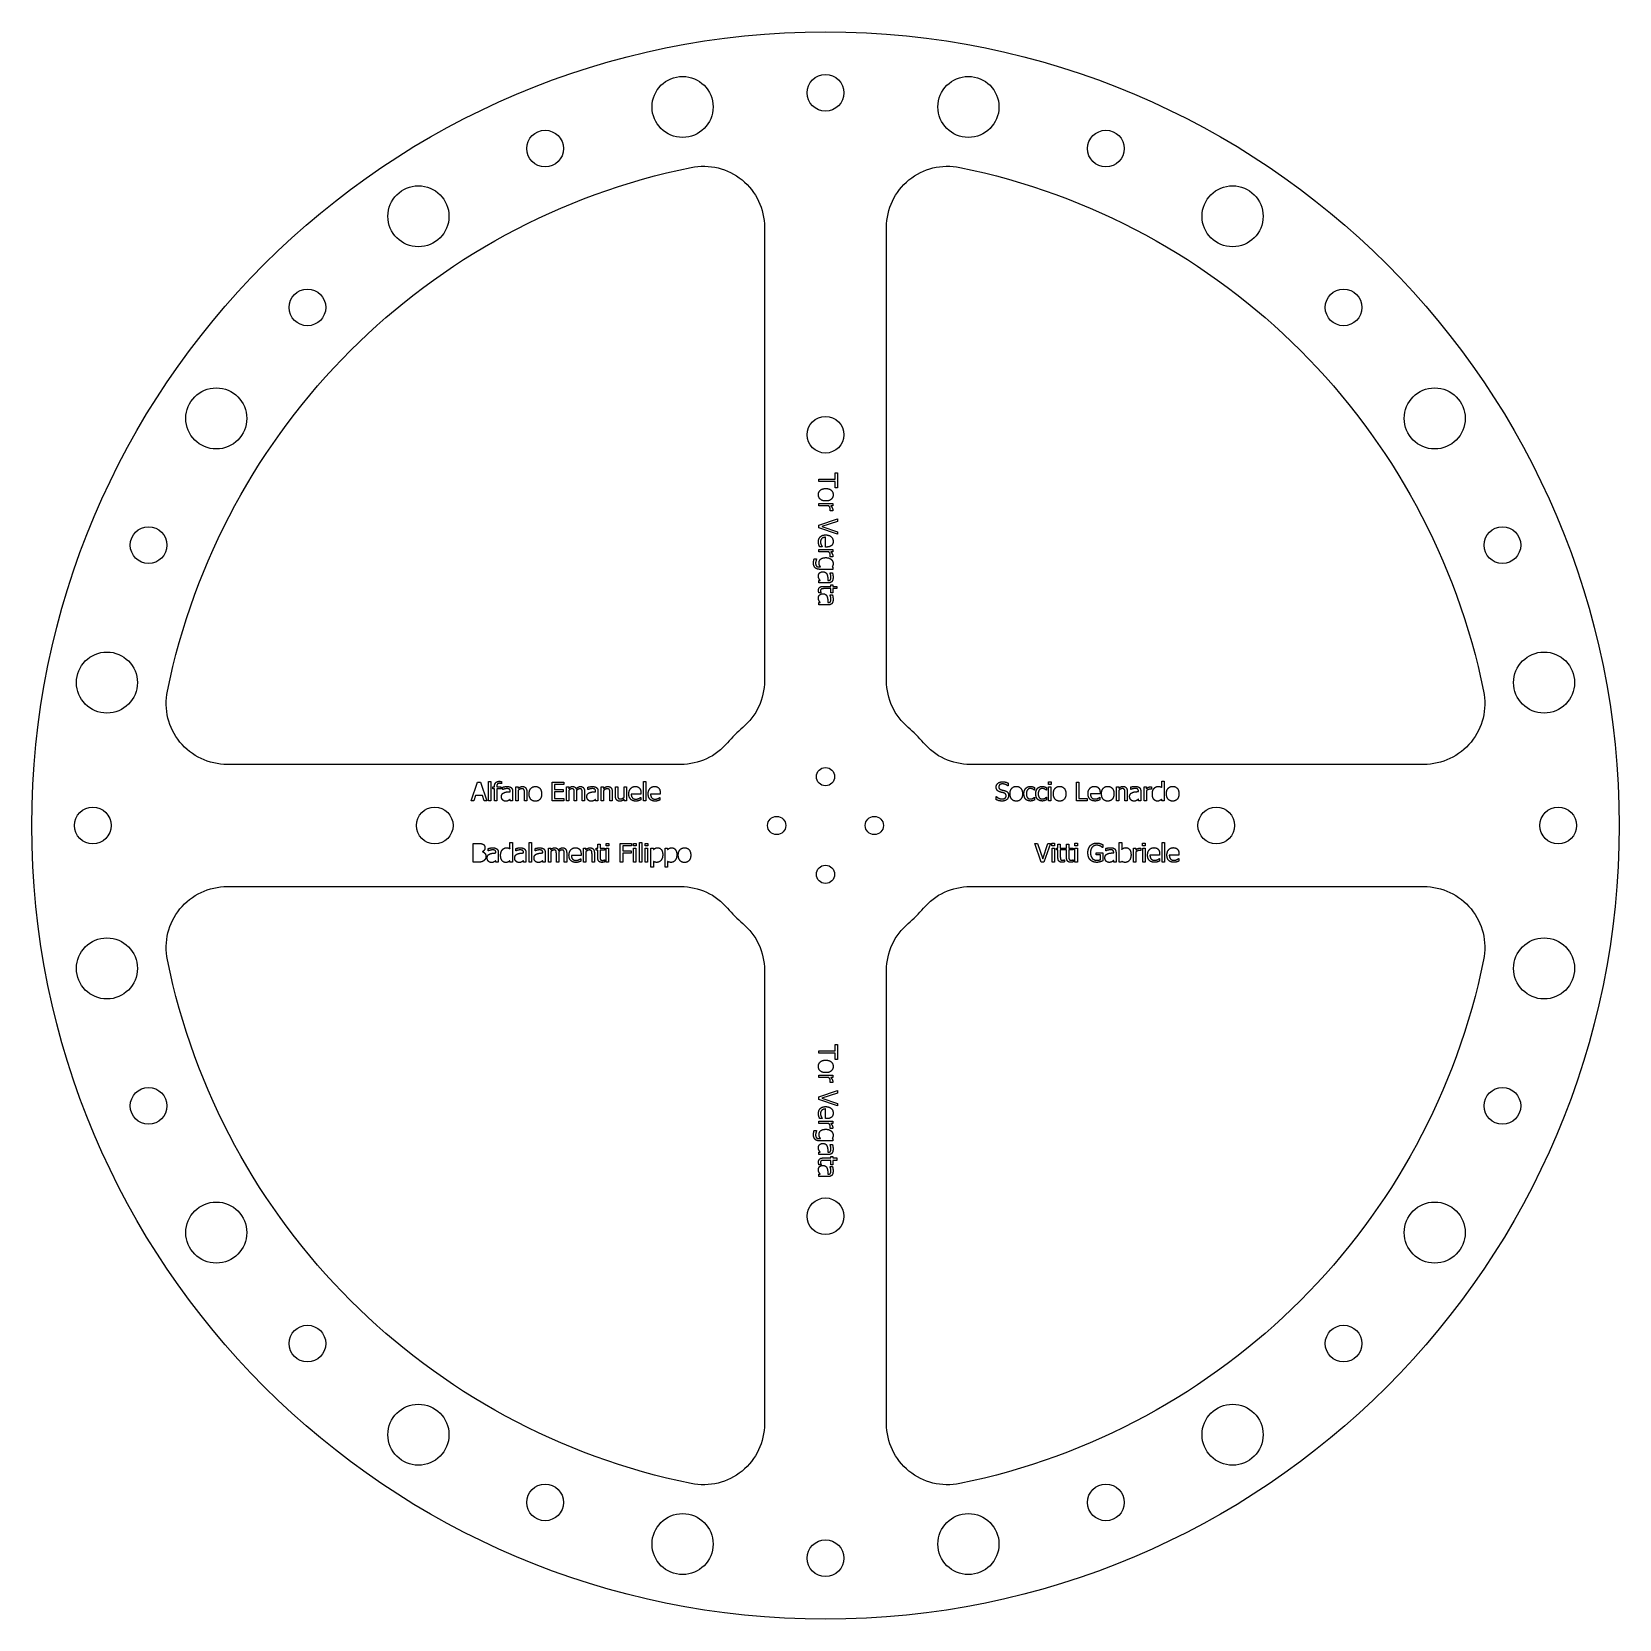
# Model space of a CAD drawing. Header units: millimetres. Extents: x -130 to 130, y -130 to 130.
import ezdxf

# ---------------------------------------------------------------- set-up
doc = ezdxf.new("R2010")
doc.units = ezdxf.units.MM

msp = doc.modelspace()

# ---------------------------------------------------------------- linework, layer by layer
for p, q in [((-1, 42.34), (-0.8, 42.34)), ((0.4, 40.12), (0.48, 40.12)), ((0.4, 36.52), (0.48, 36.52)), ((-51.64, 5.54), (-51.64, 5.62)), ((-37.65, 5.54), (-37.65, 5.62)), ((51.25, 5.56), (51.25, 5.64)), ((-56.19, -4.29), (-56.19, -4.3)), ((-53.98, -4.49), (-53.98, -4.42)), ((-49.46, -4.49), (-49.46, -4.42)), ((-46.3, -4.49), (-46.3, -4.42)), ((47.2, -4.47), (47.2, -4.4)), ((-1, -51.29), (-0.8, -51.29)), ((0.4, -53.5), (0.48, -53.5)), ((0.4, -57.11), (0.48, -57.11))]:
    msp.add_line(p, q)
for points in [[(-22, 107.78, -0.474498), (-10, 97.98), (-10, 23.69, -0.220881), (-13.55, 16.04, 0.042107), (-16.04, 13.55, -0.220881), (-23.69, 10), (-97.98, 10, -0.474498), (-107.78, 22, -0.300614)], [(10, 23.69), (10, 97.98, -0.474498), (22, 107.78, -0.300614), (107.78, 22, -0.474498), (97.98, 10), (23.69, 10, -0.220881), (16.04, 13.55, 0.042107), (13.55, 16.04, -0.220881)], [(-10, -23.69), (-10, -97.98, -0.474498), (-22, -107.78, -0.300614), (-107.78, -22, -0.474498), (-97.98, -10), (-23.69, -10, -0.220881), (-16.04, -13.55, 0.042107), (-13.55, -16.04, -0.220881)], [(22, -107.78, -0.474498), (10, -97.98), (10, -23.69, -0.220881), (13.55, -16.04, 0.042107), (16.04, -13.55, -0.220881), (23.69, -10), (97.98, -10, -0.474498), (107.78, -22, -0.300614)]]:
    msp.add_lwpolyline(points, format="xyb", close=True)
for points in [[(-1.1, 56.33), (-1.1, 56.73), (1.59, 56.73), (1.59, 57.76), (1.95, 57.76), (1.95, 55.31), (1.59, 55.31), (1.59, 56.33)], [(1.95, 48.1), (1.95, 47.69), (-1.1, 48.74), (-1.1, 49.18), (1.95, 50.23), (1.95, 49.79), (-0.58, 48.95)], [(-57.61, 4.04), (-58.02, 4.04), (-56.99, 7.09), (-56.49, 7.09), (-55.47, 4.04), (-55.89, 4.04), (-56.17, 4.89), (-57.33, 4.89)], [(-54.81, 7.22), (-54.81, 4.04), (-55.2, 4.04), (-55.2, 7.22)], [(-42.86, 4.04), (-44.76, 4.04), (-44.76, 7.09), (-42.86, 7.09), (-42.86, 6.73), (-44.36, 6.73), (-44.36, 5.89), (-42.96, 5.89), (-42.96, 5.53), (-44.36, 5.53), (-44.36, 4.4), (-42.86, 4.4)], [(-29.45, 7.22), (-29.45, 4.04), (-29.83, 4.04), (-29.83, 7.22)], [(36.95, 7.13), (36.95, 6.73), (36.51, 6.73), (36.51, 7.13)], [(36.92, 6.35), (36.92, 4.06), (36.54, 4.06), (36.54, 6.35)], [(42.87, 4.42), (42.87, 4.06), (41.1, 4.06), (41.1, 7.11), (41.51, 7.11), (41.51, 4.42)], [(-48.14, -2.81), (-48.14, -6), (-48.53, -6), (-48.53, -2.81)], [(-35.49, -2.93), (-35.49, -3.33), (-35.93, -3.33), (-35.93, -2.93)], [(-35.52, -3.71), (-35.52, -6), (-35.9, -6), (-35.9, -3.71)], [(-31.79, -2.95), (-31.79, -3.31), (-33.21, -3.31), (-33.21, -4.17), (-31.85, -4.17), (-31.85, -4.53), (-33.21, -4.53), (-33.21, -6), (-33.61, -6), (-33.61, -2.95)], [(-31.03, -2.93), (-31.03, -3.33), (-31.47, -3.33), (-31.47, -2.93)], [(-31.06, -3.71), (-31.06, -6), (-31.45, -6), (-31.45, -3.71)], [(-30.1, -2.81), (-30.1, -6), (-30.49, -6), (-30.49, -2.81)], [(-29.12, -2.93), (-29.12, -3.33), (-29.56, -3.33), (-29.56, -2.93)], [(-29.15, -3.71), (-29.15, -6), (-29.53, -6), (-29.53, -3.71)], [(36.42, -2.93), (36.83, -2.93), (35.78, -5.98), (35.34, -5.98), (34.29, -2.93), (34.73, -2.93), (35.57, -5.46)], [(37.51, -2.91), (37.51, -3.31), (37.07, -3.31), (37.07, -2.91)], [(37.48, -3.69), (37.48, -5.98), (37.1, -5.98), (37.1, -3.69)], [(41.28, -2.91), (41.28, -3.31), (40.84, -3.31), (40.84, -2.91)], [(41.25, -3.69), (41.25, -5.98), (40.86, -5.98), (40.86, -3.69)], [(52.37, -2.91), (52.37, -3.31), (51.93, -3.31), (51.93, -2.91)], [(52.34, -3.69), (52.34, -5.98), (51.96, -5.98), (51.96, -3.69)], [(55.51, -2.8), (55.51, -5.98), (55.12, -5.98), (55.12, -2.8)], [(-1.1, -37.3), (-1.1, -36.89), (1.59, -36.89), (1.59, -35.87), (1.95, -35.87), (1.95, -38.32), (1.59, -38.32), (1.59, -37.3)], [(1.95, -45.52), (1.95, -45.93), (-1.1, -44.88), (-1.1, -44.45), (1.95, -43.4), (1.95, -43.83), (-0.58, -44.68)]]:
    msp.add_lwpolyline(points, close=True)
for points in [[(0.52, 52.37), (-1.1, 52.37), (-1.1, 52.75), (1.19, 52.75), (1.19, 52.37), (0.85, 52.37)], [(1.17, 51.54), (0.77, 51.54), (0.77, 51.56)], [(0.21, 45.61), (0, 45.61), (0, 47.2)], [(0.52, 44.84), (-1.1, 44.84), (-1.1, 45.22), (1.19, 45.22), (1.19, 44.84), (0.85, 44.84)], [(-0.54, 45.68), (-0.54, 45.66), (-0.96, 45.66)], [(-1.87, 43.65), (-1.47, 43.65), (-1.47, 43.63)], [(1.09, 42.34), (1.19, 42.32), (1.19, 41.95), (-0.84, 41.95)], [(1.17, 44.01), (0.77, 44.01), (0.77, 44.03)], [(0.46, 39.74), (-1.1, 39.74), (-1.1, 40.12), (-0.86, 40.12)], [(-0.4, 39.17), (0.87, 39.17), (0.87, 39.43), (1.19, 39.43), (1.19, 39.17), (1.84, 39.17), (1.84, 38.79), (1.19, 38.79), (1.19, 38.08), (0.87, 38.08), (0.87, 38.79), (-0.22, 38.79)], [(0.75, 41.35), (0.75, 41.37), (1.14, 41.37)], [(0.46, 36.13), (-1.1, 36.13), (-1.1, 36.52), (-0.86, 36.52)], [(-0.73, 38.1), (-0.73, 38.08), (-1.08, 38.08)], [(0.75, 37.75), (0.75, 37.77), (1.14, 37.77)], [(-53.84, 6.4), (-53.84, 6.33), (-53.2, 6.33), (-53.2, 6.01), (-53.82, 6.01), (-53.82, 4.04), (-54.21, 4.04), (-54.21, 6.01), (-54.47, 6.01), (-54.47, 6.33), (-54.21, 6.33), (-54.21, 6.4)], [(-53.05, 7.2), (-53.05, 6.85), (-53.06, 6.85)], [(-52.87, 5.88), (-52.89, 5.88), (-52.89, 6.28)], [(-51.25, 5.6), (-51.25, 4.04), (-51.64, 4.04), (-51.64, 4.28)], [(-50.33, 5.75), (-50.33, 4.04), (-50.71, 4.04), (-50.71, 6.33), (-50.33, 6.33), (-50.33, 6.07)], [(-48.92, 5.52), (-48.92, 4.04), (-49.3, 4.04), (-49.3, 5.34)], [(-42.06, 5.75), (-42.06, 4.04), (-42.44, 4.04), (-42.44, 6.33), (-42.06, 6.33), (-42.06, 6.07)], [(-40.76, 5.54), (-40.76, 4.04), (-41.14, 4.04), (-41.14, 5.36)], [(-39.46, 5.54), (-39.46, 4.04), (-39.85, 4.04), (-39.85, 5.36)], [(-38.88, 5.88), (-38.9, 5.88), (-38.9, 6.28)], [(-37.26, 5.6), (-37.26, 4.04), (-37.65, 4.04), (-37.65, 4.28)], [(-36.34, 5.75), (-36.34, 4.04), (-36.72, 4.04), (-36.72, 6.33), (-36.34, 6.33), (-36.34, 6.07)], [(-34.93, 5.52), (-34.93, 4.04), (-35.31, 4.04), (-35.31, 5.34)], [(-34.4, 4.84), (-34.4, 6.33), (-34.02, 6.33), (-34.02, 5.02)], [(-32.99, 4.62), (-32.99, 6.33), (-32.61, 6.33), (-32.61, 4.04), (-32.99, 4.04), (-32.99, 4.29)], [(-30.23, 5.35), (-30.23, 5.14), (-31.82, 5.14)], [(-27.07, 5.35), (-27.07, 5.14), (-28.65, 5.14)], [(29.89, 6.96), (29.89, 6.48), (29.86, 6.48)], [(34.25, 6.22), (34.25, 5.79), (34.22, 5.79)], [(36.18, 6.22), (36.18, 5.79), (36.16, 5.79)], [(44.97, 5.37), (44.97, 5.16), (43.39, 5.16)], [(48.02, 5.77), (48.02, 4.06), (47.64, 4.06), (47.64, 6.35), (48.02, 6.35), (48.02, 6.09)], [(49.43, 5.54), (49.43, 4.06), (49.05, 4.06), (49.05, 5.36)], [(50.02, 5.9), (50, 5.9), (50, 6.3)], [(51.63, 5.62), (51.63, 4.06), (51.25, 4.06), (51.25, 4.3)], [(52.56, 5.68), (52.56, 4.06), (52.18, 4.06), (52.18, 6.35), (52.56, 6.35), (52.56, 6)], [(53.39, 6.33), (53.39, 5.93), (53.37, 5.93)], [(55.06, 6.25), (55.06, 7.24), (55.45, 7.24), (55.45, 4.06), (55.06, 4.06), (55.06, 4.29)], [(-30.3, 4.6), (-30.27, 4.6), (-30.27, 4.18)], [(-27.13, 4.6), (-27.11, 4.6), (-27.11, 4.18)], [(27.93, 4.24), (27.93, 4.75), (27.96, 4.75)], [(34.22, 4.62), (34.25, 4.62), (34.25, 4.19)], [(36.16, 4.62), (36.18, 4.62), (36.18, 4.19)], [(44.91, 4.62), (44.93, 4.62), (44.93, 4.2)], [(-56.82, -6), (-57.69, -6), (-57.69, -2.95), (-56.88, -2.95)], [(-55.21, -4.15), (-55.23, -4.15), (-55.23, -3.76)], [(-53.59, -4.44), (-53.59, -6), (-53.98, -6), (-53.98, -5.76)], [(-51.68, -3.8), (-51.68, -2.81), (-51.29, -2.81), (-51.29, -6), (-51.68, -6), (-51.68, -5.77)], [(-50.69, -4.15), (-50.71, -4.15), (-50.71, -3.76)], [(-49.07, -4.44), (-49.07, -6), (-49.46, -6), (-49.46, -5.76)], [(-47.53, -4.15), (-47.55, -4.15), (-47.55, -3.76)], [(-45.91, -4.44), (-45.91, -6), (-46.3, -6), (-46.3, -5.76)], [(-44.99, -4.29), (-44.99, -6), (-45.37, -6), (-45.37, -3.71), (-44.99, -3.71), (-44.99, -3.96)], [(-43.69, -4.49), (-43.69, -6), (-44.08, -6), (-44.08, -4.67)], [(-42.39, -4.49), (-42.39, -6), (-42.78, -6), (-42.78, -4.67)], [(-40.04, -4.68), (-40.04, -4.89), (-41.62, -4.89)], [(-39.26, -4.29), (-39.26, -6), (-39.65, -6), (-39.65, -3.71), (-39.26, -3.71), (-39.26, -3.97)], [(-37.85, -4.51), (-37.85, -6), (-38.24, -6), (-38.24, -4.69)], [(-37.29, -5.3), (-37.29, -4.03), (-37.55, -4.03), (-37.55, -3.71), (-37.29, -3.71), (-37.29, -3.05), (-36.9, -3.05), (-36.9, -3.71), (-36.19, -3.71), (-36.19, -4.03), (-36.9, -4.03), (-36.9, -5.12)], [(-28.19, -5.88), (-28.19, -6.84), (-28.58, -6.84), (-28.58, -3.71), (-28.19, -3.71), (-28.19, -3.95)], [(-25.88, -5.88), (-25.88, -6.84), (-26.26, -6.84), (-26.26, -3.71), (-25.88, -3.71), (-25.88, -3.95)], [(38.07, -5.28), (38.07, -4.01), (37.82, -4.01), (37.82, -3.69), (38.07, -3.69), (38.07, -3.03), (38.46, -3.03), (38.46, -3.69), (39.17, -3.69), (39.17, -4.01), (38.46, -4.01), (38.46, -5.1)], [(39.48, -5.28), (39.48, -4.01), (39.22, -4.01), (39.22, -3.69), (39.48, -3.69), (39.48, -3.03), (39.86, -3.03), (39.86, -3.69), (40.57, -3.69), (40.57, -4.01), (39.86, -4.01), (39.86, -5.1)], [(45.04, -5.59), (45.04, -4.8), (44.34, -4.8), (44.34, -4.45), (45.44, -4.45), (45.44, -5.78)], [(45.43, -3.14), (45.43, -3.63), (45.4, -3.63)], [(45.97, -4.13), (45.94, -4.13), (45.94, -3.74)], [(47.58, -4.42), (47.58, -5.98), (47.2, -5.98), (47.2, -5.74)], [(48.51, -5.87), (48.48, -5.98), (48.12, -5.98), (48.12, -2.8), (48.51, -2.8), (48.51, -3.93)], [(50.82, -4.36), (50.82, -5.98), (50.44, -5.98), (50.44, -3.69), (50.82, -3.69), (50.82, -4.03)], [(51.65, -3.7), (51.65, -4.1), (51.63, -4.1)], [(54.72, -4.66), (54.72, -4.87), (53.14, -4.87)], [(57.89, -4.66), (57.89, -4.87), (56.31, -4.87)], [(-40.1, -5.44), (-40.08, -5.44), (-40.08, -5.86)], [(-36.21, -5.63), (-36.19, -5.63), (-36.19, -5.98)], [(39.15, -5.61), (39.17, -5.61), (39.17, -5.96)], [(40.55, -5.61), (40.57, -5.61), (40.57, -5.96)], [(54.66, -5.42), (54.68, -5.42), (54.68, -5.84)], [(57.82, -5.42), (57.85, -5.42), (57.85, -5.84)], [(0.52, -41.26), (-1.1, -41.26), (-1.1, -40.87), (1.19, -40.87), (1.19, -41.26), (0.85, -41.26)], [(1.17, -42.09), (0.77, -42.09), (0.77, -42.07)], [(0.21, -48.01), (0, -48.01), (0, -46.43)], [(0.52, -48.79), (-1.1, -48.79), (-1.1, -48.4), (1.19, -48.4), (1.19, -48.79), (0.85, -48.79)], [(-0.54, -47.95), (-0.54, -47.97), (-0.96, -47.97)], [(-1.87, -49.97), (-1.47, -49.97), (-1.47, -49.99)], [(1.09, -51.29), (1.19, -51.31), (1.19, -51.67), (-0.84, -51.67)], [(1.17, -49.61), (0.77, -49.61), (0.77, -49.59)], [(0.46, -53.89), (-1.1, -53.89), (-1.1, -53.5), (-0.86, -53.5)], [(-0.4, -54.45), (0.87, -54.45), (0.87, -54.2), (1.19, -54.2), (1.19, -54.45), (1.84, -54.45), (1.84, -54.84), (1.19, -54.84), (1.19, -55.55), (0.87, -55.55), (0.87, -54.84), (-0.22, -54.84)], [(0.75, -52.27), (0.75, -52.25), (1.14, -52.25)], [(0.46, -57.49), (-1.1, -57.49), (-1.1, -57.11), (-0.86, -57.11)], [(-0.73, -55.53), (-0.73, -55.55), (-1.08, -55.55)], [(0.75, -55.88), (0.75, -55.86), (1.14, -55.86)]]:
    msp.add_lwpolyline(points)
for centre, radius in [((0, 0), 130), ((-23.41, 117.69), 5), ((0, 120), 3), ((23.41, 117.69), 5), ((-45.92, 110.87), 3), ((45.92, 110.87), 3), ((-66.67, 99.78), 5), ((66.67, 99.78), 5), ((-84.85, 84.85), 3), ((84.85, 84.85), 3), ((-99.78, 66.67), 5), ((99.78, 66.67), 5), ((0, 64), 3), ((-110.87, 45.92), 3), ((110.87, 45.92), 3), ((-117.69, 23.41), 5), ((117.69, 23.41), 5), ((0, 8), 1.5), ((-120, 0), 3), ((-64, 0), 3), ((64, 0), 3), ((120, 0), 3), ((-8, 0), 1.5), ((8, 0), 1.5), ((0, -8), 1.5), ((-117.69, -23.41), 5), ((117.69, -23.41), 5), ((-110.87, -45.92), 3), ((110.87, -45.92), 3), ((-99.78, -66.67), 5), ((0, -64), 3), ((99.78, -66.67), 5), ((-84.85, -84.85), 3), ((84.85, -84.85), 3), ((-66.67, -99.78), 5), ((66.67, -99.78), 5), ((-45.92, -110.87), 3), ((45.92, -110.87), 3), ((-23.41, -117.69), 5), ((23.41, -117.69), 5), ((0, -120), 3)]:
    msp.add_circle(centre, radius)
for points in [[(-1.16, 54.17), (-1.16, 54.65), (-0.51, 55.19), (0.04, 55.19)], [(0.04, 55.19), (0.62, 55.19), (1.25, 54.63), (1.25, 54.17)], [(0.04, 53.15), (-0.53, 53.15), (-1.16, 53.7), (-1.16, 54.17)], [(1.25, 54.17), (1.25, 53.7), (0.62, 53.15), (0.04, 53.15)], [(0.79, 51.77), (0.79, 51.92), (0.66, 52.23), (0.52, 52.37)], [(0.85, 52.37), (1.03, 52.16), (1.19, 51.84), (1.19, 51.7)], [(0.77, 51.56), (0.79, 51.6), (0.79, 51.7), (0.79, 51.77)], [(1.19, 51.7), (1.19, 51.64), (1.18, 51.58), (1.17, 51.54)], [(-1.15, 46.44), (-1.15, 46.99), (-0.54, 47.59), (0.03, 47.59)], [(0, 47.2), (-0.39, 47.2), (-0.82, 46.8), (-0.82, 46.44)], [(0.03, 47.59), (0.59, 47.59), (1.25, 47), (1.25, 46.53)], [(-1.09, 46.01), (-1.12, 46.12), (-1.15, 46.3), (-1.15, 46.44)], [(-0.96, 45.66), (-0.99, 45.72), (-1.07, 45.93), (-1.09, 46.01)], [(-0.82, 46.44), (-0.82, 46.32), (-0.76, 46.07), (-0.71, 45.97)], [(-0.71, 45.97), (-0.67, 45.87), (-0.58, 45.73), (-0.54, 45.68)], [(1, 45.87), (0.87, 45.75), (0.49, 45.61), (0.21, 45.61)], [(0.79, 44.24), (0.79, 44.39), (0.66, 44.7), (0.52, 44.84)], [(0.77, 44.03), (0.79, 44.08), (0.79, 44.17), (0.79, 44.24)], [(0.85, 44.84), (1.03, 44.63), (1.19, 44.32), (1.19, 44.17)], [(1.25, 46.53), (1.25, 46.32), (1.13, 45.99), (1, 45.87)], [(-1.96, 42.98), (-1.96, 43.15), (-1.91, 43.5), (-1.87, 43.65)], [(-0.84, 41.95), (-1.42, 41.95), (-1.96, 42.46), (-1.96, 42.98)], [(-1.56, 43.34), (-1.59, 43.24), (-1.62, 43.06), (-1.62, 42.95)], [(-1.62, 42.95), (-1.62, 42.77), (-1.52, 42.53), (-1.44, 42.46)], [(-1.47, 43.63), (-1.48, 43.59), (-1.54, 43.44), (-1.56, 43.34)], [(-1.44, 42.46), (-1.36, 42.39), (-1.14, 42.34), (-1, 42.34)], [(-1.06, 43.02), (-1.06, 43.41), (-0.48, 43.87), (0.07, 43.87)], [(-0.8, 42.34), (-0.93, 42.5), (-1.06, 42.79), (-1.06, 43.02)], [(0.07, 43.87), (0.35, 43.87), (0.79, 43.71), (0.95, 43.58)], [(0.95, 43.58), (1.09, 43.45), (1.25, 43.1), (1.25, 42.91)], [(1.25, 42.91), (1.25, 42.73), (1.17, 42.47), (1.09, 42.34)], [(1.19, 44.17), (1.19, 44.11), (1.18, 44.05), (1.17, 44.01)], [(-1.16, 40.86), (-1.16, 41.01), (-1.06, 41.26), (-0.96, 41.36)], [(-1.05, 40.4), (-1.11, 40.5), (-1.16, 40.69), (-1.16, 40.86)], [(-1.14, 38.5), (-1.14, 38.82), (-0.79, 39.17), (-0.4, 39.17)], [(-0.86, 40.12), (-0.89, 40.17), (-1.02, 40.33), (-1.05, 40.4)], [(-0.96, 41.36), (-0.87, 41.45), (-0.59, 41.56), (-0.44, 41.56)], [(-0.44, 41.56), (-0.2, 41.56), (0.14, 41.36), (0.23, 41.14)], [(0.23, 41.14), (0.32, 40.95), (0.39, 40.43), (0.4, 40.12)], [(1.07, 39.99), (0.98, 39.86), (0.68, 39.74), (0.46, 39.74)], [(0.48, 40.12), (0.61, 40.12), (0.78, 40.2), (0.82, 40.28)], [(0.9, 40.68), (0.9, 40.81), (0.82, 41.17), (0.75, 41.35)], [(0.82, 40.28), (0.87, 40.35), (0.9, 40.56), (0.9, 40.68)], [(1.24, 40.67), (1.24, 40.44), (1.17, 40.11), (1.07, 39.99)], [(1.14, 41.37), (1.17, 41.27), (1.24, 40.87), (1.24, 40.67)], [(-1.16, 37.26), (-1.16, 37.4), (-1.06, 37.66), (-0.96, 37.75)], [(-1.05, 36.8), (-1.11, 36.9), (-1.16, 37.09), (-1.16, 37.26)], [(-1.08, 38.08), (-1.11, 38.18), (-1.14, 38.41), (-1.14, 38.5)], [(-0.86, 36.52), (-0.89, 36.56), (-1.02, 36.72), (-1.05, 36.8)], [(-0.96, 37.75), (-0.87, 37.84), (-0.59, 37.96), (-0.44, 37.96)], [(-0.67, 38.73), (-0.74, 38.7), (-0.81, 38.54), (-0.81, 38.41)], [(-0.81, 38.41), (-0.81, 38.31), (-0.75, 38.14), (-0.73, 38.1)], [(-0.22, 38.79), (-0.39, 38.79), (-0.58, 38.77), (-0.67, 38.73)], [(-0.44, 37.96), (-0.2, 37.96), (0.14, 37.76), (0.23, 37.54)], [(0.23, 37.54), (0.32, 37.35), (0.39, 36.82), (0.4, 36.52)], [(0.48, 36.52), (0.61, 36.52), (0.78, 36.6), (0.82, 36.67)], [(0.9, 37.07), (0.9, 37.21), (0.82, 37.57), (0.75, 37.75)], [(0.82, 36.67), (0.87, 36.75), (0.9, 36.96), (0.9, 37.07)], [(1.24, 37.07), (1.24, 36.83), (1.17, 36.51), (1.07, 36.38)], [(1.14, 37.77), (1.17, 37.66), (1.24, 37.27), (1.24, 37.07)], [(1.07, 36.38), (0.98, 36.26), (0.68, 36.13), (0.46, 36.13)], [(-54.21, 6.4), (-54.21, 6.81), (-53.81, 7.24), (-53.44, 7.24)], [(-53.39, 6.91), (-53.63, 6.91), (-53.84, 6.69), (-53.84, 6.4)], [(-53.44, 7.24), (-53.33, 7.24), (-53.13, 7.22), (-53.05, 7.2)], [(-53.06, 6.85), (-53.12, 6.87), (-53.31, 6.91), (-53.39, 6.91)], [(-53.08, 4.7), (-53.08, 4.94), (-52.88, 5.27), (-52.66, 5.37)], [(-52.89, 6.28), (-52.79, 6.31), (-52.39, 6.38), (-52.19, 6.38)], [(-52.2, 6.04), (-52.33, 6.04), (-52.69, 5.96), (-52.87, 5.88)], [(-52.66, 5.37), (-52.47, 5.46), (-51.94, 5.53), (-51.64, 5.54)], [(-51.8, 5.96), (-51.87, 6.01), (-52.08, 6.04), (-52.2, 6.04)], [(-52.19, 6.38), (-51.96, 6.38), (-51.63, 6.31), (-51.5, 6.21)], [(-51.64, 5.62), (-51.64, 5.75), (-51.72, 5.92), (-51.8, 5.96)], [(-51.5, 6.21), (-51.38, 6.12), (-51.25, 5.82), (-51.25, 5.6)], [(-50.33, 6.07), (-50.16, 6.23), (-49.82, 6.39), (-49.63, 6.39)], [(-49.74, 6.02), (-49.88, 6.02), (-50.18, 5.87), (-50.33, 5.75)], [(-49.38, 5.85), (-49.42, 5.94), (-49.59, 6.02), (-49.74, 6.02)], [(-49.63, 6.39), (-49.3, 6.39), (-48.92, 5.95), (-48.92, 5.52)], [(-49.3, 5.34), (-49.3, 5.5), (-49.33, 5.77), (-49.38, 5.85)], [(-48.54, 5.18), (-48.54, 5.75), (-47.98, 6.39), (-47.52, 6.39)], [(-47.52, 6.39), (-47.05, 6.39), (-46.5, 5.76), (-46.5, 5.18)], [(-42.06, 6.07), (-41.91, 6.22), (-41.61, 6.39), (-41.43, 6.39)], [(-41.53, 6.02), (-41.65, 6.02), (-41.93, 5.87), (-42.06, 5.75)], [(-41.21, 5.86), (-41.25, 5.95), (-41.4, 6.02), (-41.53, 6.02)], [(-41.43, 6.39), (-41.23, 6.39), (-40.91, 6.2), (-40.83, 5.99)], [(-41.14, 5.36), (-41.14, 5.52), (-41.17, 5.79), (-41.21, 5.86)], [(-40.83, 5.99), (-40.66, 6.19), (-40.33, 6.39), (-40.13, 6.39)], [(-40.23, 6.02), (-40.35, 6.02), (-40.62, 5.88), (-40.77, 5.74)], [(-40.77, 5.74), (-40.76, 5.71), (-40.76, 5.61), (-40.76, 5.54)], [(-39.91, 5.86), (-39.95, 5.95), (-40.1, 6.02), (-40.23, 6.02)], [(-40.13, 6.39), (-39.99, 6.39), (-39.74, 6.3), (-39.66, 6.19)], [(-39.85, 5.36), (-39.85, 5.52), (-39.87, 5.79), (-39.91, 5.86)], [(-39.66, 6.19), (-39.56, 6.09), (-39.46, 5.78), (-39.46, 5.54)], [(-39.08, 4.7), (-39.08, 4.94), (-38.88, 5.27), (-38.67, 5.37)], [(-38.9, 6.28), (-38.79, 6.31), (-38.4, 6.38), (-38.2, 6.38)], [(-38.2, 6.04), (-38.34, 6.04), (-38.7, 5.96), (-38.88, 5.88)], [(-38.67, 5.37), (-38.47, 5.46), (-37.95, 5.53), (-37.65, 5.54)], [(-38.2, 6.38), (-37.96, 6.38), (-37.64, 6.31), (-37.51, 6.21)], [(-37.8, 5.96), (-37.88, 6.01), (-38.09, 6.04), (-38.2, 6.04)], [(-37.65, 5.62), (-37.65, 5.75), (-37.73, 5.92), (-37.8, 5.96)], [(-37.51, 6.21), (-37.39, 6.12), (-37.26, 5.82), (-37.26, 5.6)], [(-36.34, 6.07), (-36.16, 6.23), (-35.83, 6.39), (-35.64, 6.39)], [(-35.74, 6.02), (-35.89, 6.02), (-36.19, 5.87), (-36.34, 5.75)], [(-35.38, 5.85), (-35.43, 5.94), (-35.6, 6.02), (-35.74, 6.02)], [(-35.64, 6.39), (-35.31, 6.39), (-34.93, 5.95), (-34.93, 5.52)], [(-35.31, 5.34), (-35.31, 5.5), (-35.34, 5.77), (-35.38, 5.85)], [(-32.21, 5.17), (-32.21, 5.73), (-31.62, 6.39), (-31.15, 6.39)], [(-31.15, 6.39), (-30.94, 6.39), (-30.61, 6.27), (-30.49, 6.14)], [(-30.49, 6.14), (-30.36, 6), (-30.23, 5.63), (-30.23, 5.35)], [(-29.04, 5.17), (-29.04, 5.73), (-28.46, 6.39), (-27.98, 6.39)], [(-27.98, 6.39), (-27.77, 6.39), (-27.44, 6.27), (-27.32, 6.14)], [(-27.32, 6.14), (-27.2, 6), (-27.07, 5.63), (-27.07, 5.35)], [(27.95, 6.29), (27.95, 6.66), (28.53, 7.16), (28.98, 7.16)], [(28.15, 5.74), (28.06, 5.84), (27.95, 6.11), (27.95, 6.29)], [(28.66, 5.47), (28.5, 5.51), (28.25, 5.64), (28.15, 5.74)], [(29.01, 6.81), (28.73, 6.81), (28.38, 6.55), (28.38, 6.33)], [(28.38, 6.33), (28.38, 6.14), (28.58, 5.91), (28.77, 5.86)], [(29.21, 5.33), (29.07, 5.37), (28.83, 5.42), (28.66, 5.47)], [(28.77, 5.86), (28.9, 5.82), (29.28, 5.73), (29.4, 5.7)], [(28.98, 7.16), (29.24, 7.16), (29.69, 7.06), (29.89, 6.96)], [(29.86, 6.48), (29.71, 6.61), (29.26, 6.81), (29.01, 6.81)], [(29.58, 4.86), (29.58, 5.05), (29.4, 5.27), (29.21, 5.33)], [(29.4, 5.7), (29.71, 5.6), (30, 5.21), (30, 4.93)], [(30.22, 5.2), (30.22, 5.77), (30.79, 6.41), (31.25, 6.41)], [(31.25, 3.99), (30.77, 3.99), (30.22, 4.64), (30.22, 5.2)], [(31.25, 6.41), (31.71, 6.41), (32.27, 5.78), (32.27, 5.2)], [(32.27, 5.2), (32.27, 4.62), (31.71, 3.99), (31.25, 3.99)], [(32.5, 5.2), (32.5, 5.5), (32.67, 5.94), (32.8, 6.09)], [(32.8, 6.09), (32.94, 6.24), (33.34, 6.4), (33.57, 6.4)], [(33.56, 6.06), (33.27, 6.06), (32.9, 5.61), (32.9, 5.2)], [(33.96, 5.96), (33.88, 6), (33.66, 6.06), (33.56, 6.06)], [(33.57, 6.4), (33.76, 6.4), (34.11, 6.29), (34.25, 6.22)], [(34.22, 5.79), (34.18, 5.82), (34.05, 5.91), (33.96, 5.96)], [(34.44, 5.2), (34.44, 5.5), (34.6, 5.94), (34.73, 6.09)], [(34.73, 6.09), (34.87, 6.24), (35.27, 6.4), (35.51, 6.4)], [(35.5, 6.06), (35.2, 6.06), (34.84, 5.61), (34.84, 5.2)], [(35.9, 5.96), (35.81, 6), (35.6, 6.06), (35.5, 6.06)], [(35.51, 6.4), (35.69, 6.4), (36.04, 6.29), (36.18, 6.22)], [(36.16, 5.79), (36.12, 5.82), (35.99, 5.91), (35.9, 5.96)], [(37.33, 5.2), (37.33, 5.77), (37.89, 6.41), (38.35, 6.41)], [(38.35, 3.99), (37.87, 3.99), (37.33, 4.64), (37.33, 5.2)], [(38.35, 6.41), (38.81, 6.41), (39.37, 5.78), (39.37, 5.2)], [(39.37, 5.2), (39.37, 4.62), (38.81, 3.99), (38.35, 3.99)], [(43, 5.19), (43, 5.75), (43.58, 6.41), (44.06, 6.41)], [(44.06, 6.41), (44.27, 6.41), (44.6, 6.29), (44.72, 6.15)], [(44.72, 6.15), (44.84, 6.02), (44.97, 5.65), (44.97, 5.37)], [(45.2, 5.2), (45.2, 5.77), (45.76, 6.41), (46.22, 6.41)], [(46.22, 3.99), (45.75, 3.99), (45.2, 4.64), (45.2, 5.2)], [(46.22, 6.41), (46.69, 6.41), (47.24, 5.78), (47.24, 5.2)], [(47.24, 5.2), (47.24, 4.62), (46.69, 3.99), (46.22, 3.99)], [(48.02, 6.09), (48.2, 6.25), (48.53, 6.41), (48.72, 6.41)], [(48.62, 6.04), (48.47, 6.04), (48.17, 5.89), (48.02, 5.77)], [(48.97, 5.87), (48.93, 5.96), (48.76, 6.04), (48.62, 6.04)], [(48.72, 6.41), (49.05, 6.41), (49.43, 5.96), (49.43, 5.54)], [(49.05, 5.36), (49.05, 5.52), (49.02, 5.79), (48.97, 5.87)], [(49.81, 4.72), (49.81, 4.96), (50.01, 5.29), (50.23, 5.39)], [(50, 6.3), (50.1, 6.33), (50.5, 6.4), (50.7, 6.4)], [(50.69, 6.06), (50.56, 6.06), (50.2, 5.98), (50.02, 5.9)], [(50.23, 5.39), (50.42, 5.48), (50.95, 5.54), (51.25, 5.56)], [(51.09, 5.98), (51.02, 6.03), (50.81, 6.06), (50.69, 6.06)], [(50.7, 6.4), (50.93, 6.4), (51.26, 6.33), (51.39, 6.23)], [(51.25, 5.64), (51.25, 5.77), (51.17, 5.94), (51.09, 5.98)], [(51.39, 6.23), (51.51, 6.14), (51.63, 5.84), (51.63, 5.62)], [(52.56, 6), (52.77, 6.19), (53.08, 6.35), (53.23, 6.35)], [(53.16, 5.95), (53.01, 5.95), (52.7, 5.81), (52.56, 5.68)], [(53.37, 5.93), (53.32, 5.95), (53.23, 5.95), (53.16, 5.95)], [(53.23, 6.35), (53.29, 6.35), (53.35, 6.34), (53.39, 6.33)], [(53.53, 5.18), (53.53, 5.49), (53.68, 5.93), (53.82, 6.09)], [(53.82, 6.09), (53.95, 6.24), (54.3, 6.41), (54.5, 6.41)], [(54.5, 6.41), (54.67, 6.41), (54.92, 6.33), (55.06, 6.25)], [(55.84, 5.2), (55.84, 5.77), (56.4, 6.41), (56.86, 6.41)], [(56.86, 3.99), (56.39, 3.99), (55.84, 4.64), (55.84, 5.2)], [(56.86, 6.41), (57.33, 6.41), (57.88, 5.78), (57.88, 5.2)], [(57.88, 5.2), (57.88, 4.62), (57.33, 3.99), (56.86, 3.99)], [(-52.87, 4.18), (-52.97, 4.27), (-53.08, 4.55), (-53.08, 4.7)], [(-52.38, 3.97), (-52.52, 3.97), (-52.78, 4.08), (-52.87, 4.18)], [(-51.92, 4.09), (-52.02, 4.03), (-52.21, 3.97), (-52.38, 3.97)], [(-51.64, 4.28), (-51.69, 4.25), (-51.84, 4.12), (-51.92, 4.09)], [(-47.52, 3.97), (-47.99, 3.97), (-48.54, 4.62), (-48.54, 5.18)], [(-46.5, 5.18), (-46.5, 4.6), (-47.05, 3.97), (-47.52, 3.97)], [(-38.88, 4.18), (-38.97, 4.27), (-39.08, 4.55), (-39.08, 4.7)], [(-38.39, 3.97), (-38.53, 3.97), (-38.79, 4.08), (-38.88, 4.18)], [(-37.93, 4.09), (-38.03, 4.03), (-38.22, 3.97), (-38.39, 3.97)], [(-37.65, 4.28), (-37.69, 4.25), (-37.85, 4.12), (-37.93, 4.09)], [(-34.19, 4.18), (-34.29, 4.29), (-34.4, 4.61), (-34.4, 4.84)], [(-33.69, 3.97), (-33.83, 3.97), (-34.1, 4.07), (-34.19, 4.18)], [(-34.02, 5.02), (-34.02, 4.84), (-33.99, 4.6), (-33.94, 4.51)], [(-33.94, 4.51), (-33.9, 4.42), (-33.73, 4.34), (-33.58, 4.34)], [(-32.99, 4.29), (-33.17, 4.13), (-33.49, 3.97), (-33.69, 3.97)], [(-33.58, 4.34), (-33.44, 4.34), (-33.12, 4.5), (-32.99, 4.62)], [(-31.05, 3.99), (-31.6, 3.99), (-32.21, 4.6), (-32.21, 5.17)], [(-31.82, 5.14), (-31.82, 4.74), (-31.42, 4.32), (-31.06, 4.32)], [(-31.06, 4.32), (-30.93, 4.32), (-30.69, 4.38), (-30.59, 4.42)], [(-30.62, 4.05), (-30.73, 4.02), (-30.92, 3.99), (-31.05, 3.99)], [(-30.27, 4.18), (-30.34, 4.15), (-30.54, 4.07), (-30.62, 4.05)], [(-30.59, 4.42), (-30.49, 4.47), (-30.34, 4.56), (-30.3, 4.6)], [(-27.89, 3.99), (-28.44, 3.99), (-29.04, 4.6), (-29.04, 5.17)], [(-28.65, 5.14), (-28.65, 4.74), (-28.25, 4.32), (-27.9, 4.32)], [(-27.9, 4.32), (-27.77, 4.32), (-27.52, 4.38), (-27.43, 4.42)], [(-27.46, 4.05), (-27.57, 4.02), (-27.75, 3.99), (-27.89, 3.99)], [(-27.11, 4.18), (-27.18, 4.15), (-27.38, 4.07), (-27.46, 4.05)], [(-27.43, 4.42), (-27.32, 4.47), (-27.18, 4.56), (-27.13, 4.6)], [(28.93, 4), (28.6, 4), (28.14, 4.14), (27.93, 4.24)], [(27.96, 4.75), (28.16, 4.56), (28.67, 4.35), (28.9, 4.35)], [(28.9, 4.35), (29.24, 4.35), (29.58, 4.63), (29.58, 4.86)], [(29.73, 4.28), (29.58, 4.15), (29.21, 4), (28.93, 4)], [(30, 4.93), (30, 4.75), (29.86, 4.4), (29.73, 4.28)], [(32.8, 4.3), (32.66, 4.45), (32.5, 4.9), (32.5, 5.2)], [(33.57, 4.01), (33.33, 4.01), (32.94, 4.15), (32.8, 4.3)], [(32.9, 5.2), (32.9, 4.79), (33.25, 4.34), (33.56, 4.34)], [(33.56, 4.34), (33.75, 4.34), (34.09, 4.5), (34.22, 4.62)], [(33.95, 4.07), (33.85, 4.04), (33.69, 4.01), (33.57, 4.01)], [(34.25, 4.19), (34.19, 4.16), (34.02, 4.08), (33.95, 4.07)], [(34.73, 4.3), (34.59, 4.45), (34.44, 4.9), (34.44, 5.2)], [(35.51, 4.01), (35.27, 4.01), (34.88, 4.15), (34.73, 4.3)], [(34.84, 5.2), (34.84, 4.79), (35.19, 4.34), (35.5, 4.34)], [(35.5, 4.34), (35.69, 4.34), (36.03, 4.5), (36.16, 4.62)], [(35.88, 4.07), (35.78, 4.04), (35.63, 4.01), (35.51, 4.01)], [(36.18, 4.19), (36.12, 4.16), (35.95, 4.08), (35.88, 4.07)], [(44.15, 4.01), (43.6, 4.01), (43, 4.62), (43, 5.19)], [(43.39, 5.16), (43.39, 4.76), (43.79, 4.34), (44.15, 4.34)], [(44.15, 4.34), (44.27, 4.34), (44.52, 4.4), (44.61, 4.44)], [(44.58, 4.07), (44.47, 4.04), (44.29, 4.01), (44.15, 4.01)], [(44.93, 4.2), (44.86, 4.17), (44.66, 4.09), (44.58, 4.07)], [(44.61, 4.44), (44.72, 4.49), (44.86, 4.58), (44.91, 4.62)], [(50.01, 4.2), (49.92, 4.29), (49.81, 4.57), (49.81, 4.72)], [(50.51, 3.99), (50.37, 3.99), (50.11, 4.1), (50.01, 4.2)], [(50.97, 4.1), (50.87, 4.05), (50.68, 3.99), (50.51, 3.99)], [(51.25, 4.3), (51.2, 4.27), (51.04, 4.14), (50.97, 4.1)], [(53.76, 4.3), (53.65, 4.45), (53.53, 4.9), (53.53, 5.18)], [(54.38, 3.99), (54.19, 3.99), (53.88, 4.15), (53.76, 4.3)], [(54.75, 4.08), (54.67, 4.04), (54.5, 3.99), (54.38, 3.99)], [(55.06, 4.29), (54.97, 4.22), (54.84, 4.12), (54.75, 4.08)], [(-56.88, -2.95), (-56.56, -2.95), (-56.23, -2.99), (-56.08, -3.07)], [(-55.77, -3.64), (-55.77, -3.85), (-55.99, -4.19), (-56.19, -4.29)], [(-56.19, -4.3), (-55.92, -4.38), (-55.62, -4.77), (-55.62, -5.06)], [(-56.08, -3.07), (-55.92, -3.16), (-55.77, -3.44), (-55.77, -3.64)], [(-55.62, -5.06), (-55.62, -5.29), (-55.8, -5.64), (-55.94, -5.75)], [(-55.41, -5.34), (-55.41, -5.1), (-55.21, -4.76), (-55, -4.67)], [(-55.23, -3.76), (-55.12, -3.73), (-54.72, -3.66), (-54.53, -3.66)], [(-54.53, -4), (-54.67, -4), (-55.03, -4.08), (-55.21, -4.15)], [(-55, -4.67), (-54.8, -4.58), (-54.28, -4.51), (-53.98, -4.49)], [(-54.53, -3.66), (-54.29, -3.66), (-53.97, -3.73), (-53.84, -3.83)], [(-54.13, -4.07), (-54.21, -4.03), (-54.42, -4), (-54.53, -4)], [(-53.98, -4.42), (-53.98, -4.29), (-54.06, -4.12), (-54.13, -4.07)], [(-53.84, -3.83), (-53.71, -3.92), (-53.59, -4.22), (-53.59, -4.44)], [(-53.21, -4.87), (-53.21, -4.57), (-53.05, -4.13), (-52.92, -3.97)], [(-52.97, -5.76), (-53.08, -5.61), (-53.21, -5.16), (-53.21, -4.87)], [(-52.92, -3.97), (-52.79, -3.82), (-52.44, -3.65), (-52.24, -3.65)], [(-52.24, -3.65), (-52.07, -3.65), (-51.82, -3.72), (-51.68, -3.8)], [(-50.9, -5.34), (-50.9, -5.1), (-50.7, -4.76), (-50.48, -4.67)], [(-50.71, -3.76), (-50.6, -3.73), (-50.21, -3.66), (-50.01, -3.66)], [(-50.01, -4), (-50.15, -4), (-50.51, -4.08), (-50.69, -4.15)], [(-50.48, -4.67), (-50.29, -4.58), (-49.76, -4.51), (-49.46, -4.49)], [(-50.01, -3.66), (-49.77, -3.66), (-49.45, -3.73), (-49.32, -3.83)], [(-49.61, -4.07), (-49.69, -4.03), (-49.9, -4), (-50.01, -4)], [(-49.46, -4.42), (-49.46, -4.29), (-49.54, -4.12), (-49.61, -4.07)], [(-49.32, -3.83), (-49.2, -3.92), (-49.07, -4.22), (-49.07, -4.44)], [(-47.74, -5.34), (-47.74, -5.1), (-47.54, -4.76), (-47.32, -4.67)], [(-47.55, -3.76), (-47.45, -3.73), (-47.05, -3.66), (-46.85, -3.66)], [(-46.86, -4), (-46.99, -4), (-47.35, -4.08), (-47.53, -4.15)], [(-47.32, -4.67), (-47.13, -4.58), (-46.6, -4.51), (-46.3, -4.49)], [(-46.46, -4.07), (-46.53, -4.03), (-46.74, -4), (-46.86, -4)], [(-46.85, -3.66), (-46.62, -3.66), (-46.29, -3.73), (-46.16, -3.83)], [(-46.3, -4.42), (-46.3, -4.29), (-46.38, -4.12), (-46.46, -4.07)], [(-46.16, -3.83), (-46.04, -3.92), (-45.91, -4.22), (-45.91, -4.44)], [(-44.99, -3.96), (-44.84, -3.81), (-44.54, -3.65), (-44.36, -3.65)], [(-44.46, -4.01), (-44.59, -4.01), (-44.86, -4.17), (-44.99, -4.29)], [(-44.14, -4.17), (-44.18, -4.09), (-44.33, -4.01), (-44.46, -4.01)], [(-44.36, -3.65), (-44.16, -3.65), (-43.85, -3.83), (-43.77, -4.04)], [(-44.08, -4.67), (-44.08, -4.52), (-44.1, -4.25), (-44.14, -4.17)], [(-43.77, -4.04), (-43.59, -3.85), (-43.26, -3.65), (-43.07, -3.65)], [(-43.17, -4.01), (-43.28, -4.01), (-43.56, -4.16), (-43.7, -4.3)], [(-43.7, -4.3), (-43.7, -4.33), (-43.69, -4.43), (-43.69, -4.49)], [(-42.84, -4.17), (-42.88, -4.09), (-43.03, -4.01), (-43.17, -4.01)], [(-43.07, -3.65), (-42.92, -3.65), (-42.68, -3.74), (-42.59, -3.84)], [(-42.78, -4.67), (-42.78, -4.52), (-42.8, -4.25), (-42.84, -4.17)], [(-42.59, -3.84), (-42.5, -3.95), (-42.39, -4.26), (-42.39, -4.49)], [(-42.01, -4.87), (-42.01, -4.31), (-41.43, -3.65), (-40.95, -3.65)], [(-40.86, -6.05), (-41.41, -6.05), (-42.01, -5.44), (-42.01, -4.87)], [(-41.62, -4.89), (-41.62, -5.29), (-41.22, -5.71), (-40.87, -5.71)], [(-40.95, -3.65), (-40.74, -3.65), (-40.41, -3.77), (-40.29, -3.9)], [(-40.29, -3.9), (-40.17, -4.03), (-40.04, -4.41), (-40.04, -4.68)], [(-39.26, -3.97), (-39.09, -3.81), (-38.76, -3.65), (-38.57, -3.65)], [(-38.67, -4.01), (-38.81, -4.01), (-39.12, -4.17), (-39.26, -4.29)], [(-38.31, -4.18), (-38.36, -4.1), (-38.53, -4.01), (-38.67, -4.01)], [(-38.57, -3.65), (-38.23, -3.65), (-37.85, -4.09), (-37.85, -4.51)], [(-38.24, -4.69), (-38.24, -4.54), (-38.27, -4.26), (-38.31, -4.18)], [(-36.9, -5.12), (-36.9, -5.29), (-36.89, -5.48), (-36.85, -5.56)], [(-28.19, -3.95), (-28.05, -3.82), (-27.7, -3.65), (-27.5, -3.65)], [(-26.66, -4.79), (-26.66, -5.37), (-27.21, -6.04), (-27.63, -6.04)], [(-27.5, -3.65), (-27.1, -3.65), (-26.66, -4.27), (-26.66, -4.79)], [(-25.88, -3.95), (-25.73, -3.82), (-25.38, -3.65), (-25.18, -3.65)], [(-24.35, -4.79), (-24.35, -5.37), (-24.89, -6.04), (-25.31, -6.04)], [(-25.18, -3.65), (-24.79, -3.65), (-24.35, -4.27), (-24.35, -4.79)], [(-24.11, -4.86), (-24.11, -4.28), (-23.55, -3.65), (-23.09, -3.65)], [(-23.09, -6.06), (-23.56, -6.06), (-24.11, -5.41), (-24.11, -4.86)], [(-23.09, -3.65), (-22.62, -3.65), (-22.07, -4.28), (-22.07, -4.86)], [(-22.07, -4.86), (-22.07, -5.43), (-22.62, -6.06), (-23.09, -6.06)], [(38.46, -5.1), (38.46, -5.27), (38.47, -5.46), (38.51, -5.54)], [(39.86, -5.1), (39.86, -5.27), (39.88, -5.46), (39.92, -5.54)], [(42.98, -4.45), (42.98, -4.08), (43.19, -3.5), (43.38, -3.29)], [(43.38, -5.64), (43.18, -5.44), (42.98, -4.84), (42.98, -4.45)], [(43.38, -3.29), (43.57, -3.09), (44.11, -2.88), (44.43, -2.88)], [(44.39, -3.23), (43.95, -3.23), (43.4, -3.89), (43.4, -4.44)], [(43.4, -4.44), (43.4, -4.75), (43.55, -5.21), (43.68, -5.36)], [(45.01, -3.37), (44.89, -3.31), (44.57, -3.23), (44.39, -3.23)], [(44.43, -2.88), (44.59, -2.88), (44.87, -2.92), (45, -2.96)], [(45, -2.96), (45.1, -2.99), (45.35, -3.1), (45.43, -3.14)], [(45.4, -3.63), (45.32, -3.56), (45.16, -3.44), (45.01, -3.37)], [(45.76, -5.32), (45.76, -5.08), (45.96, -4.74), (46.18, -4.65)], [(45.94, -3.74), (46.05, -3.71), (46.45, -3.64), (46.64, -3.64)], [(46.64, -3.98), (46.51, -3.98), (46.15, -4.06), (45.97, -4.13)], [(46.18, -4.65), (46.37, -4.56), (46.89, -4.49), (47.2, -4.47)], [(46.64, -3.64), (46.88, -3.64), (47.2, -3.71), (47.33, -3.81)], [(47.04, -4.05), (46.97, -4.01), (46.75, -3.98), (46.64, -3.98)], [(47.2, -4.4), (47.2, -4.27), (47.11, -4.1), (47.04, -4.05)], [(47.33, -3.81), (47.46, -3.9), (47.58, -4.2), (47.58, -4.42)], [(48.51, -3.93), (48.65, -3.8), (48.99, -3.63), (49.21, -3.63)], [(50.04, -4.8), (50.04, -5.36), (49.5, -6.04), (49.09, -6.04)], [(49.21, -3.63), (49.59, -3.63), (50.04, -4.25), (50.04, -4.8)], [(50.82, -4.03), (51.03, -3.84), (51.35, -3.69), (51.5, -3.69)], [(51.42, -4.09), (51.27, -4.09), (50.96, -4.22), (50.82, -4.36)], [(51.63, -4.1), (51.59, -4.09), (51.49, -4.09), (51.42, -4.09)], [(51.5, -3.69), (51.56, -3.69), (51.62, -3.7), (51.65, -3.7)], [(52.75, -4.85), (52.75, -4.29), (53.34, -3.63), (53.81, -3.63)], [(53.9, -6.03), (53.35, -6.03), (52.75, -5.42), (52.75, -4.85)], [(53.14, -4.87), (53.14, -5.27), (53.54, -5.69), (53.9, -5.69)], [(53.81, -3.63), (54.02, -3.63), (54.35, -3.75), (54.47, -3.88)], [(54.47, -3.88), (54.59, -4.01), (54.72, -4.39), (54.72, -4.66)], [(55.92, -4.85), (55.92, -4.29), (56.5, -3.63), (56.97, -3.63)], [(57.07, -6.03), (56.52, -6.03), (55.92, -5.42), (55.92, -4.85)], [(56.31, -4.87), (56.31, -5.27), (56.71, -5.69), (57.06, -5.69)], [(56.97, -3.63), (57.18, -3.63), (57.51, -3.75), (57.63, -3.88)], [(57.63, -3.88), (57.76, -4.01), (57.89, -4.39), (57.89, -4.66)], [(-55.94, -5.75), (-56.11, -5.89), (-56.51, -6), (-56.82, -6)], [(-55.21, -5.86), (-55.3, -5.77), (-55.41, -5.49), (-55.41, -5.34)], [(-54.72, -6.06), (-54.86, -6.06), (-55.12, -5.96), (-55.21, -5.86)], [(-54.26, -5.95), (-54.36, -6.01), (-54.55, -6.06), (-54.72, -6.06)], [(-53.98, -5.76), (-54.02, -5.79), (-54.18, -5.91), (-54.26, -5.95)], [(-52.36, -6.06), (-52.55, -6.06), (-52.86, -5.91), (-52.97, -5.76)], [(-51.99, -5.98), (-52.07, -6.02), (-52.24, -6.06), (-52.36, -6.06)], [(-51.68, -5.77), (-51.77, -5.84), (-51.9, -5.94), (-51.99, -5.98)], [(-50.69, -5.86), (-50.79, -5.77), (-50.9, -5.49), (-50.9, -5.34)], [(-50.2, -6.06), (-50.34, -6.06), (-50.6, -5.96), (-50.69, -5.86)], [(-49.74, -5.95), (-49.84, -6.01), (-50.03, -6.06), (-50.2, -6.06)], [(-49.46, -5.76), (-49.51, -5.79), (-49.66, -5.91), (-49.74, -5.95)], [(-47.53, -5.86), (-47.63, -5.77), (-47.74, -5.49), (-47.74, -5.34)], [(-47.04, -6.06), (-47.18, -6.06), (-47.44, -5.96), (-47.53, -5.86)], [(-46.58, -5.95), (-46.68, -6.01), (-46.87, -6.06), (-47.04, -6.06)], [(-46.3, -5.76), (-46.35, -5.79), (-46.5, -5.91), (-46.58, -5.95)], [(-40.87, -5.71), (-40.74, -5.71), (-40.49, -5.66), (-40.4, -5.61)], [(-40.43, -5.99), (-40.54, -6.02), (-40.72, -6.05), (-40.86, -6.05)], [(-40.08, -5.86), (-40.15, -5.89), (-40.35, -5.96), (-40.43, -5.99)], [(-40.4, -5.61), (-40.29, -5.56), (-40.15, -5.48), (-40.1, -5.44)], [(-36.62, -6.04), (-36.93, -6.04), (-37.29, -5.69), (-37.29, -5.3)], [(-36.85, -5.56), (-36.81, -5.64), (-36.66, -5.71), (-36.52, -5.71)], [(-36.19, -5.98), (-36.3, -6.01), (-36.52, -6.04), (-36.62, -6.04)], [(-36.52, -5.71), (-36.43, -5.71), (-36.25, -5.65), (-36.21, -5.63)], [(-27.63, -6.04), (-27.8, -6.04), (-28.06, -5.96), (-28.19, -5.88)], [(-25.31, -6.04), (-25.48, -6.04), (-25.74, -5.96), (-25.88, -5.88)], [(38.74, -6.02), (38.43, -6.02), (38.07, -5.67), (38.07, -5.28)], [(38.51, -5.54), (38.55, -5.62), (38.7, -5.69), (38.84, -5.69)], [(39.17, -5.96), (39.06, -5.99), (38.84, -6.02), (38.74, -6.02)], [(38.84, -5.69), (38.93, -5.69), (39.11, -5.63), (39.15, -5.61)], [(40.14, -6.02), (39.83, -6.02), (39.48, -5.67), (39.48, -5.28)], [(39.92, -5.54), (39.95, -5.62), (40.11, -5.69), (40.24, -5.69)], [(40.57, -5.96), (40.46, -5.99), (40.24, -6.02), (40.14, -6.02)], [(40.24, -5.69), (40.33, -5.69), (40.51, -5.63), (40.55, -5.61)], [(44.43, -6.04), (44.11, -6.04), (43.57, -5.84), (43.38, -5.64)], [(43.68, -5.36), (43.81, -5.52), (44.18, -5.69), (44.41, -5.69)], [(44.41, -5.69), (44.59, -5.69), (44.93, -5.64), (45.04, -5.59)], [(44.99, -5.95), (44.84, -5.99), (44.6, -6.04), (44.43, -6.04)], [(45.44, -5.78), (45.37, -5.81), (45.1, -5.92), (44.99, -5.95)], [(45.96, -5.84), (45.87, -5.75), (45.76, -5.47), (45.76, -5.32)], [(46.45, -6.04), (46.31, -6.04), (46.06, -5.94), (45.96, -5.84)], [(46.92, -5.93), (46.82, -5.99), (46.63, -6.04), (46.45, -6.04)], [(47.2, -5.74), (47.15, -5.77), (46.99, -5.89), (46.92, -5.93)], [(49.09, -6.04), (48.9, -6.04), (48.64, -5.95), (48.51, -5.87)], [(53.9, -5.69), (54.02, -5.69), (54.27, -5.64), (54.37, -5.59)], [(54.33, -5.97), (54.22, -6), (54.04, -6.03), (53.9, -6.03)], [(54.68, -5.84), (54.62, -5.87), (54.41, -5.94), (54.33, -5.97)], [(54.37, -5.59), (54.47, -5.54), (54.61, -5.46), (54.66, -5.42)], [(57.06, -5.69), (57.19, -5.69), (57.43, -5.64), (57.53, -5.59)], [(57.5, -5.97), (57.39, -6), (57.2, -6.03), (57.07, -6.03)], [(57.85, -5.84), (57.78, -5.87), (57.58, -5.94), (57.5, -5.97)], [(57.53, -5.59), (57.63, -5.54), (57.78, -5.46), (57.82, -5.42)], [(-1.16, -39.46), (-1.16, -38.98), (-0.51, -38.43), (0.04, -38.43)], [(0.04, -38.43), (0.62, -38.43), (1.25, -39), (1.25, -39.46)], [(0.04, -40.48), (-0.53, -40.48), (-1.16, -39.92), (-1.16, -39.46)], [(1.25, -39.46), (1.25, -39.92), (0.62, -40.48), (0.04, -40.48)], [(0.79, -41.86), (0.79, -41.7), (0.66, -41.4), (0.52, -41.26)], [(0.85, -41.26), (1.03, -41.47), (1.19, -41.78), (1.19, -41.93)], [(0.77, -42.07), (0.79, -42.02), (0.79, -41.92), (0.79, -41.86)], [(1.19, -41.93), (1.19, -41.99), (1.18, -42.05), (1.17, -42.09)], [(-1.15, -47.19), (-1.15, -46.64), (-0.54, -46.04), (0.03, -46.04)], [(0, -46.43), (-0.39, -46.43), (-0.82, -46.83), (-0.82, -47.18)], [(0.03, -46.04), (0.59, -46.04), (1.25, -46.62), (1.25, -47.09)], [(-1.09, -47.62), (-1.12, -47.51), (-1.15, -47.33), (-1.15, -47.19)], [(-0.96, -47.97), (-0.99, -47.9), (-1.07, -47.7), (-1.09, -47.62)], [(-0.82, -47.18), (-0.82, -47.31), (-0.76, -47.55), (-0.71, -47.65)], [(-0.71, -47.65), (-0.67, -47.76), (-0.58, -47.9), (-0.54, -47.95)], [(1, -47.76), (0.87, -47.88), (0.49, -48.01), (0.21, -48.01)], [(0.79, -49.39), (0.79, -49.23), (0.66, -48.92), (0.52, -48.79)], [(0.77, -49.59), (0.79, -49.55), (0.79, -49.45), (0.79, -49.39)], [(0.85, -48.79), (1.03, -49), (1.19, -49.31), (1.19, -49.46)], [(1.25, -47.09), (1.25, -47.31), (1.13, -47.64), (1, -47.76)], [(-1.96, -50.64), (-1.96, -50.48), (-1.91, -50.13), (-1.87, -49.97)], [(-0.84, -51.67), (-1.42, -51.67), (-1.96, -51.16), (-1.96, -50.64)], [(-1.56, -50.28), (-1.59, -50.39), (-1.62, -50.57), (-1.62, -50.67)], [(-1.62, -50.67), (-1.62, -50.85), (-1.52, -51.1), (-1.44, -51.17)], [(-1.47, -49.99), (-1.48, -50.03), (-1.54, -50.18), (-1.56, -50.28)], [(-1.44, -51.17), (-1.36, -51.23), (-1.14, -51.29), (-1, -51.29)], [(-1.06, -50.61), (-1.06, -50.22), (-0.48, -49.75), (0.07, -49.75)], [(-0.8, -51.29), (-0.93, -51.13), (-1.06, -50.83), (-1.06, -50.61)], [(0.07, -49.75), (0.35, -49.75), (0.79, -49.92), (0.95, -50.05)], [(0.95, -50.05), (1.09, -50.18), (1.25, -50.53), (1.25, -50.72)], [(1.25, -50.72), (1.25, -50.9), (1.17, -51.16), (1.09, -51.29)], [(1.19, -49.46), (1.19, -49.52), (1.18, -49.58), (1.17, -49.61)], [(-1.16, -52.76), (-1.16, -52.62), (-1.06, -52.37), (-0.96, -52.27)], [(-1.05, -53.22), (-1.11, -53.12), (-1.16, -52.93), (-1.16, -52.76)], [(-1.14, -55.12), (-1.14, -54.81), (-0.79, -54.45), (-0.4, -54.45)], [(-0.86, -53.5), (-0.89, -53.46), (-1.02, -53.3), (-1.05, -53.22)], [(-0.96, -52.27), (-0.87, -52.18), (-0.59, -52.07), (-0.44, -52.07)], [(-0.44, -52.07), (-0.2, -52.07), (0.14, -52.27), (0.23, -52.48)], [(0.23, -52.48), (0.32, -52.68), (0.39, -53.2), (0.4, -53.5)], [(1.07, -53.64), (0.98, -53.77), (0.68, -53.89), (0.46, -53.89)], [(0.48, -53.5), (0.61, -53.5), (0.78, -53.42), (0.82, -53.35)], [(0.9, -52.95), (0.9, -52.81), (0.82, -52.45), (0.75, -52.27)], [(0.82, -53.35), (0.87, -53.27), (0.9, -53.06), (0.9, -52.95)], [(1.24, -52.95), (1.24, -53.19), (1.17, -53.51), (1.07, -53.64)], [(1.14, -52.25), (1.17, -52.36), (1.24, -52.76), (1.24, -52.95)], [(-1.16, -56.36), (-1.16, -56.22), (-1.06, -55.97), (-0.96, -55.87)], [(-1.05, -56.83), (-1.11, -56.73), (-1.16, -56.54), (-1.16, -56.36)], [(-1.08, -55.55), (-1.11, -55.44), (-1.14, -55.22), (-1.14, -55.12)], [(-0.86, -57.11), (-0.89, -57.06), (-1.02, -56.9), (-1.05, -56.83)], [(-0.96, -55.87), (-0.87, -55.78), (-0.59, -55.67), (-0.44, -55.67)], [(-0.67, -54.89), (-0.74, -54.93), (-0.81, -55.08), (-0.81, -55.22)], [(-0.81, -55.22), (-0.81, -55.31), (-0.75, -55.49), (-0.73, -55.53)], [(-0.22, -54.84), (-0.39, -54.84), (-0.58, -54.85), (-0.67, -54.89)], [(-0.44, -55.67), (-0.2, -55.67), (0.14, -55.87), (0.23, -56.09)], [(0.23, -56.09), (0.32, -56.28), (0.39, -56.8), (0.4, -57.11)], [(0.48, -57.11), (0.61, -57.11), (0.78, -57.03), (0.82, -56.95)], [(0.9, -56.55), (0.9, -56.42), (0.82, -56.06), (0.75, -55.88)], [(0.82, -56.95), (0.87, -56.88), (0.9, -56.67), (0.9, -56.55)], [(1.24, -56.55), (1.24, -56.79), (1.17, -57.12), (1.07, -57.24)], [(1.14, -55.86), (1.17, -55.96), (1.24, -56.36), (1.24, -56.55)], [(1.07, -57.24), (0.98, -57.37), (0.68, -57.49), (0.46, -57.49)]]:
    msp.add_open_spline(points, degree=2)

doc.saveas('drawing.dxf')
